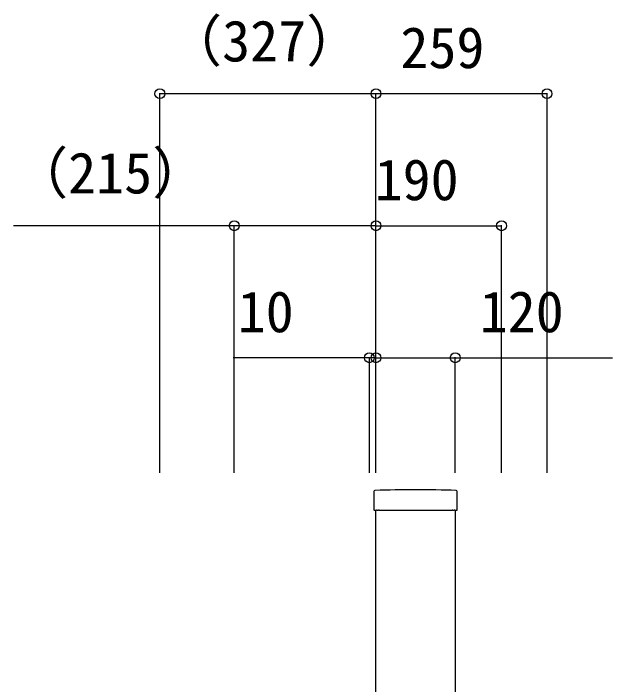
# Model space of a CAD drawing. Units: millimetres, scale not verified. Extents: x -4375 to 4375, y -6500 to 6475.
# Drawn here: x 541 to 1448, y 380 to 1397 of the extents above; entities that cross this region are included whole.
import ezdxf
from ezdxf.enums import TextEntityAlignment as Align

# ---------------------------------------------------------------- set-up
doc = ezdxf.new("R2010")
doc.units = ezdxf.units.MM
doc.header["$LTSCALE"] = 30
doc.layers.add('0-2_YKK_A1', color=4, linetype='Continuous')
doc.layers.add('0-3_YKK_D', color=6, linetype='Continuous')
doc.styles.add('ＭＳ ゴシック', font='')
doc.styles.get('ＭＳ ゴシック').set_extended_font_data('MS Gothic')

msp = doc.modelspace()

# ---------------------------------------------------------------- linework, layer by layer
at = {"layer": '0-2_YKK_A1'}
for p, q in [((1087, 672.56), (1087, 644.8)), ((1213, 644.8), (1213, 672.56)), ((1087.8, 644), (1090.7, 644)), ((1091.61, 644.06), (1090.7, 644)), ((1091.82, 644.06), (1093.68, 644.06)), ((1094.8, 644), (1093.89, 644.06)), ((1094.8, 644), (1205.2, 644)), ((1206.11, 644.06), (1205.2, 644)), ((1206.32, 644.06), (1208.18, 644.06)), ((1209.3, 644), (1208.39, 644.06)), ((1209.3, 644), (1212.2, 644))]:
    msp.add_line(p, q, dxfattribs=at)
msp.add_lwpolyline([(1210, 644), (1210, -750.5), (1210, -1050.5), (1090, -1050.5), (1090, -750.5), (1090, 644)], dxfattribs=at)
for centre, radius, start, end in [((1088.5, 672.56), 1.5, 91.73613, 180.02696), ((1150, -1325.5), 2000.5, 88.23692, 91.76308), ((1211.5, 672.56), 1.5, 359.97304, 88.26387)]:
    msp.add_arc(centre, radius, start, end, dxfattribs=at)
for centre, major_axis, ratio, start_param, end_param in [((1087.8, 644.8), (-0.568, -0.568), 0.99628, 5.4996506, 7.06672), ((1091.82, 644.04), (0.3, 0), 0.061163, 1.5707963, 2.3561945), ((1093.68, 644.04), (0.3, 0), 0.061163, 0.7853982, 1.5707963), ((1206.32, 644.04), (0.3, 0), 0.061163, 1.5707963, 2.3561945), ((1208.18, 644.04), (0.3, 0), 0.061163, 0.7853982, 1.5707963), ((1212.2, 644.8), (0.568, -0.568), 0.99628, 5.4996506, 7.06672)]:
    msp.add_ellipse(centre, major_axis=major_axis, ratio=ratio, start_param=start_param, end_param=end_param, dxfattribs=at)
at = {"layer": '0-3_YKK_D'}
for p, q in [((762.9, 700.5), (762.9, 1276)), ((1090, 1275), (762.9, 1275)), ((1090, 700.5), (1090, 1276)), ((1090, 700.5), (1090, 1276)), ((1348.9, 1275), (1090, 1275)), ((1348.9, 700.5), (1348.9, 1276)), ((875.5, 700.5), (875.5, 1076)), ((1090, 700.5), (1090, 1076)), ((1090, 700.5), (1090, 1076)), ((1090, 1075), (1280, 1075)), ((1280, 700.5), (1280, 1076)), ((1080, 875), (873.75, 875)), ((1080, 700.5), (1080, 876)), ((1090, 875), (1080, 875)), ((1090, 700.5), (1090, 876)), ((1090, 700.5), (1090, 876)), ((1090, 875), (1120, 875)), ((1210, 700.5), (1210, 876))]:
    msp.add_line(p, q, dxfattribs=at)
for points in [[(1090, 1075), (875.5, 1075), (541.32, 1075)], [(1090, 875), (1210, 875), (1448.07, 875)]]:
    msp.add_lwpolyline(points, dxfattribs=at)
for centre in [(762.9, 1275), (1090, 1275), (1090, 1275), (1348.9, 1275), (875.5, 1075), (1090, 1075), (1090, 1075), (1280, 1075), (1080, 875), (1090, 875), (1090, 875), (1210, 875)]:
    msp.add_circle(centre, 7.5, dxfattribs=at)

# ---------------------------------------------------------------- texts
at = {"layer": '0-3_YKK_D', "style": 'ＭＳ ゴシック'}
for s, p in [('（327）', (772.15, 1305.14)), ('259', (1126.96, 1295)), ('（215）', (539.11, 1105.14)), ('190', (1087.93, 1095)), ('10', (880.71, 895)), ('120', (1246.96, 895))]:
    msp.add_text(s, height=62.32, dxfattribs=at).set_placement(p, align=Align.BOTTOM_LEFT)

doc.saveas('drawing.dxf')
